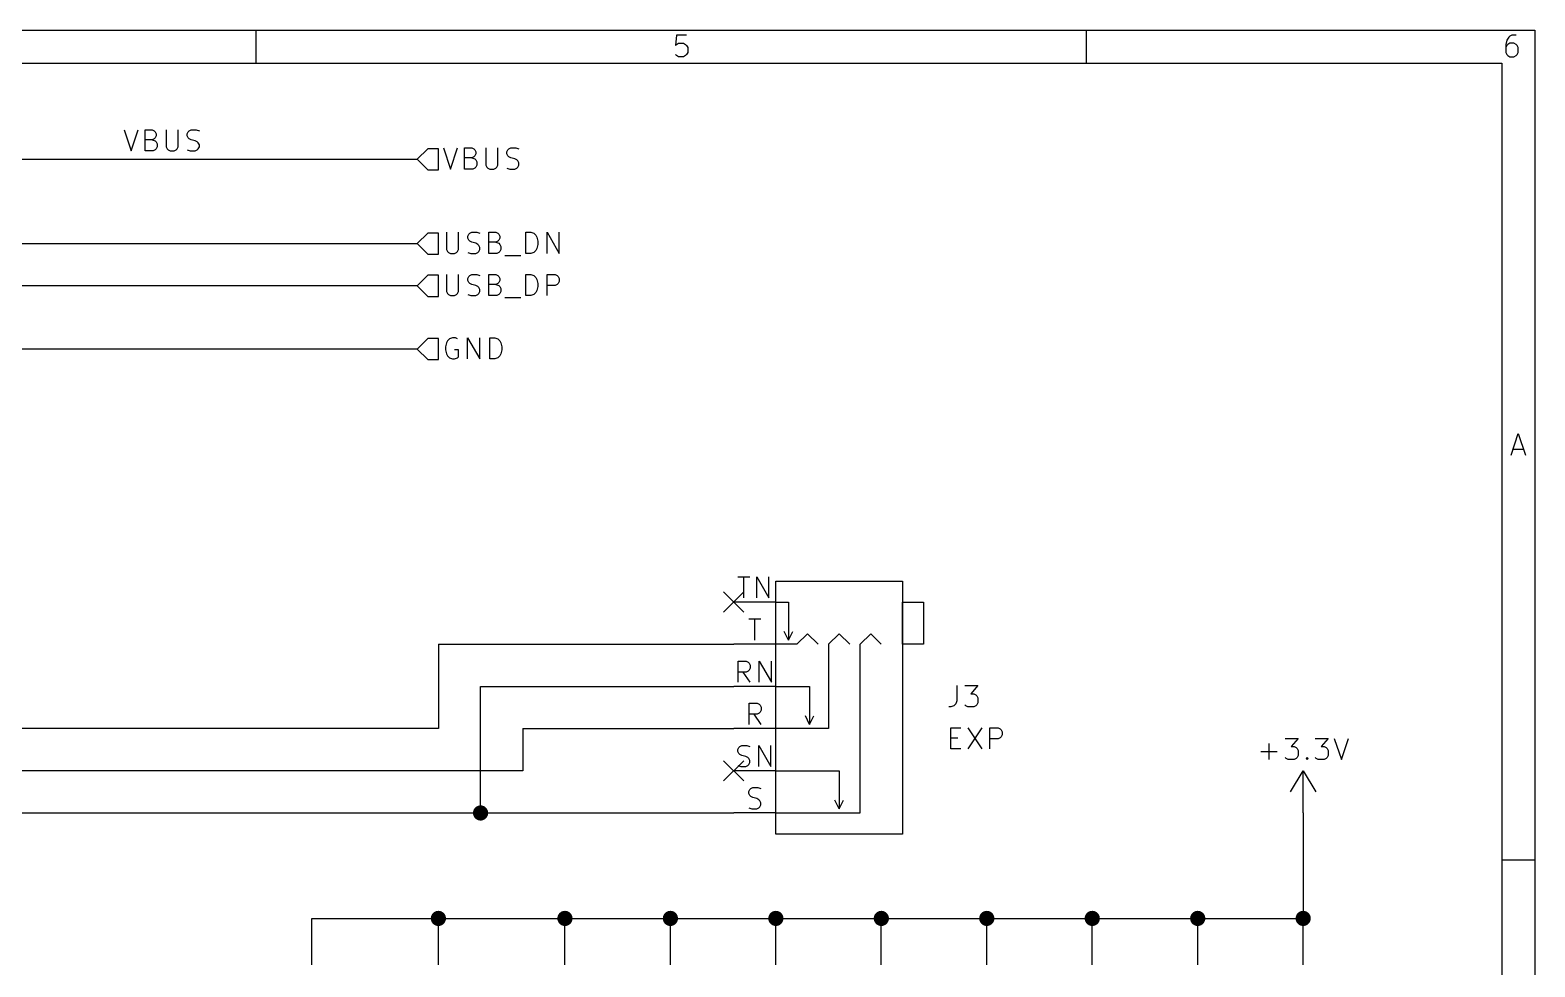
# Model space of a CAD drawing. Extents: x 0.4 to 11.3, y -7.9 to -0.4.
# Drawn here: x 7.732 to 11.299, y -2.615 to -0.394 of the extents above; entities that cross this region are included whole.
import ezdxf

# ---------------------------------------------------------------- set-up
doc = ezdxf.new("R2010")
doc.units = 0
doc.header["$MEASUREMENT"] = 0
for name, color, linetype in [('BLUE2', 5, 'CONTINUOUS'), ('BROWN2', 54, 'CONTINUOUS'), ('CYAN2', 4, 'CONTINUOUS'), ('GRAY1', 251, 'CONTINUOUS'), ('GREEN3', 91, 'CONTINUOUS'), ('LYELLOW', 51, 'CONTINUOUS'), ('RED2', 1, 'CONTINUOUS'), ('RED3', 11, 'CONTINUOUS')]:
    doc.layers.add(name, color=color, linetype=linetype)

msp = doc.modelspace()

# ---------------------------------------------------------------- linework, layer by layer
at = {"layer": 'BLUE2', "linetype": 'CONTINUOUS'}
for p, q in [((9.376, -1.726), (9.424, -1.774)), ((9.424, -1.726), (9.376, -1.774)), ((9.376, -2.126), (9.424, -2.174)), ((9.424, -2.126), (9.376, -2.174))]:
    msp.add_line(p, q, dxfattribs=at)
at = {"layer": 'BROWN2', "linetype": 'CONTINUOUS'}
for p, q in [((8.675, -0.675), (8.65, -0.7)), ((8.7, -0.675), (8.675, -0.675)), ((8.7, -0.725), (8.7, -0.675)), ((8.71226, -0.67313), (8.72893, -0.72313)), ((8.72893, -0.72313), (8.74559, -0.67313)), ((8.76226, -0.72313), (8.76226, -0.67313)), ((8.76226, -0.67313), (8.77893, -0.67313)), ((8.77893, -0.67313), (8.78369, -0.675512)), ((8.78369, -0.675512), (8.78607, -0.677894)), ((8.81226, -0.67313), (8.81226, -0.713606)), ((8.84083, -0.713606), (8.84083, -0.67313)), ((8.86464, -0.677894), (8.86702, -0.675512)), ((8.86702, -0.675512), (8.87179, -0.67313)), ((8.87179, -0.67313), (8.88369, -0.67313)), ((8.88369, -0.67313), (8.89083, -0.675512)), ((8.65, -0.7), (8.675, -0.725)), ((8.77893, -0.696941), (8.76226, -0.696941)), ((8.78369, -0.694559), (8.77893, -0.696941)), ((8.77893, -0.696941), (8.78607, -0.699323)), ((8.78607, -0.692177), (8.78369, -0.694559)), ((8.78607, -0.677894), (8.78845, -0.682654)), ((8.78845, -0.687417), (8.78607, -0.692177)), ((8.78607, -0.699323), (8.78845, -0.701701)), ((8.78845, -0.682654), (8.78845, -0.687417)), ((8.78845, -0.701701), (8.79083, -0.706465)), ((8.79083, -0.706465), (8.79083, -0.713606)), ((8.86226, -0.682654), (8.86464, -0.677894)), ((8.86226, -0.687417), (8.86226, -0.682654)), ((8.86464, -0.692177), (8.86226, -0.687417)), ((8.86702, -0.694559), (8.86464, -0.692177)), ((8.87179, -0.696941), (8.86702, -0.694559)), ((8.88131, -0.699323), (8.87179, -0.696941)), ((8.88607, -0.701701), (8.88131, -0.699323)), ((8.88845, -0.704083), (8.88607, -0.701701)), ((8.89083, -0.708846), (8.88845, -0.704083)), ((8.89083, -0.713606), (8.89083, -0.708846)), ((8.675, -0.725), (8.7, -0.725)), ((8.78131, -0.72313), (8.76226, -0.72313)), ((8.78607, -0.720752), (8.78131, -0.72313)), ((8.78845, -0.71837), (8.78607, -0.720752)), ((8.79083, -0.713606), (8.78845, -0.71837)), ((8.81226, -0.713606), (8.81464, -0.71837)), ((8.81464, -0.71837), (8.81702, -0.720752)), ((8.81702, -0.720752), (8.82178, -0.72313)), ((8.82178, -0.72313), (8.83131, -0.72313)), ((8.83131, -0.72313), (8.83607, -0.720752)), ((8.83607, -0.720752), (8.83845, -0.71837)), ((8.83845, -0.71837), (8.84083, -0.713606)), ((8.86226, -0.720752), (8.86941, -0.72313)), ((8.86941, -0.72313), (8.88131, -0.72313)), ((8.88131, -0.72313), (8.88607, -0.720752)), ((8.88607, -0.720752), (8.88845, -0.71837)), ((8.88845, -0.71837), (8.89083, -0.713606)), ((8.675, -0.875), (8.65, -0.9)), ((8.7, -0.875), (8.675, -0.875)), ((8.7, -0.925), (8.7, -0.875)), ((8.7194, -0.87313), (8.7194, -0.913606)), ((8.74797, -0.913606), (8.74797, -0.87313)), ((8.76941, -0.882654), (8.77178, -0.877894)), ((8.76941, -0.887417), (8.76941, -0.882654)), ((8.77178, -0.892177), (8.76941, -0.887417)), ((8.77178, -0.877894), (8.77417, -0.875512)), ((8.77417, -0.875512), (8.77893, -0.87313)), ((8.77893, -0.87313), (8.79083, -0.87313)), ((8.79083, -0.87313), (8.79798, -0.875512)), ((8.8194, -0.92313), (8.8194, -0.87313)), ((8.8194, -0.87313), (8.83607, -0.87313)), ((8.83607, -0.87313), (8.84083, -0.875512)), ((8.84083, -0.875512), (8.84321, -0.877894)), ((8.84321, -0.877894), (8.84559, -0.882654)), ((8.84559, -0.887417), (8.84321, -0.892177)), ((8.84559, -0.882654), (8.84559, -0.887417)), ((8.9075, -0.92313), (8.9075, -0.87313)), ((8.9075, -0.87313), (8.9194, -0.87313)), ((8.9194, -0.87313), (8.92654, -0.875512)), ((8.92654, -0.875512), (8.93131, -0.880276)), ((8.93131, -0.880276), (8.93369, -0.885035)), ((8.93369, -0.885035), (8.93607, -0.894559)), ((8.9575, -0.92313), (8.9575, -0.87313)), ((8.9575, -0.87313), (8.98607, -0.92313)), ((8.98607, -0.92313), (8.98607, -0.87313)), ((8.65, -0.9), (8.675, -0.925)), ((8.675, -0.925), (8.7, -0.925)), ((8.7194, -0.913606), (8.72178, -0.91837)), ((8.72178, -0.91837), (8.72417, -0.920752)), ((8.72417, -0.920752), (8.72893, -0.92313)), ((8.72893, -0.92313), (8.73845, -0.92313)), ((8.73845, -0.92313), (8.74321, -0.920752)), ((8.74321, -0.920752), (8.74559, -0.91837)), ((8.74559, -0.91837), (8.74797, -0.913606)), ((8.76941, -0.920752), (8.77655, -0.92313)), ((8.77417, -0.894559), (8.77178, -0.892177)), ((8.77893, -0.896941), (8.77417, -0.894559)), ((8.77655, -0.92313), (8.78845, -0.92313)), ((8.78845, -0.899323), (8.77893, -0.896941)), ((8.79321, -0.901701), (8.78845, -0.899323)), ((8.78845, -0.92313), (8.79321, -0.920752)), ((8.79559, -0.904083), (8.79321, -0.901701)), ((8.79321, -0.920752), (8.79559, -0.91837)), ((8.79798, -0.908846), (8.79559, -0.904083)), ((8.79559, -0.91837), (8.79798, -0.913606)), ((8.79798, -0.913606), (8.79798, -0.908846)), ((8.83607, -0.896941), (8.8194, -0.896941)), ((8.83845, -0.92313), (8.8194, -0.92313)), ((8.84083, -0.894559), (8.83607, -0.896941)), ((8.83607, -0.896941), (8.84321, -0.899323)), ((8.84321, -0.920752), (8.83845, -0.92313)), ((8.84321, -0.892177), (8.84083, -0.894559)), ((8.84321, -0.899323), (8.84559, -0.901701)), ((8.84559, -0.91837), (8.84321, -0.920752)), ((8.84559, -0.901701), (8.84797, -0.906465)), ((8.84797, -0.913606), (8.84559, -0.91837)), ((8.84797, -0.906465), (8.84797, -0.913606)), ((8.9194, -0.92313), (8.9075, -0.92313)), ((8.92654, -0.920752), (8.9194, -0.92313)), ((8.93131, -0.915988), (8.92654, -0.920752)), ((8.93369, -0.911224), (8.93131, -0.915988)), ((8.93607, -0.901701), (8.93369, -0.911224)), ((8.93607, -0.894559), (8.93607, -0.901701)), ((8.8575, -0.927894), (8.89559, -0.927894)), ((8.675, -0.975), (8.65, -1)), ((8.7, -0.975), (8.675, -0.975)), ((8.7, -1.025), (8.7, -0.975)), ((8.7194, -0.97313), (8.7194, -1.01361)), ((8.74797, -1.01361), (8.74797, -0.97313)), ((8.76941, -0.982654), (8.77178, -0.977894)), ((8.76941, -0.987417), (8.76941, -0.982654)), ((8.77178, -0.992177), (8.76941, -0.987417)), ((8.77178, -0.977894), (8.77417, -0.975512)), ((8.77417, -0.994559), (8.77178, -0.992177)), ((8.77417, -0.975512), (8.77893, -0.97313)), ((8.77893, -0.996941), (8.77417, -0.994559)), ((8.77893, -0.97313), (8.79083, -0.97313)), ((8.78845, -0.999323), (8.77893, -0.996941)), ((8.79083, -0.97313), (8.79798, -0.975512)), ((8.8194, -1.02313), (8.8194, -0.97313)), ((8.8194, -0.97313), (8.83607, -0.97313)), ((8.83607, -0.996941), (8.8194, -0.996941)), ((8.83607, -0.97313), (8.84083, -0.975512)), ((8.84083, -0.994559), (8.83607, -0.996941)), ((8.83607, -0.996941), (8.84321, -0.999323)), ((8.84083, -0.975512), (8.84321, -0.977894)), ((8.84321, -0.992177), (8.84083, -0.994559)), ((8.84321, -0.977894), (8.84559, -0.982654)), ((8.84559, -0.987417), (8.84321, -0.992177)), ((8.84559, -0.982654), (8.84559, -0.987417)), ((8.9075, -1.02313), (8.9075, -0.97313)), ((8.9075, -0.97313), (8.9194, -0.97313)), ((8.9194, -0.97313), (8.92654, -0.975512)), ((8.92654, -0.975512), (8.93131, -0.980276)), ((8.93131, -0.980276), (8.93369, -0.985035)), ((8.93369, -0.985035), (8.93607, -0.994559)), ((8.93607, -0.994559), (8.93607, -1.0017)), ((8.9575, -1.02313), (8.9575, -0.97313)), ((8.9575, -0.97313), (8.97654, -0.97313)), ((8.97654, -0.97313), (8.98131, -0.975512)), ((8.98131, -0.996941), (8.97654, -0.999323)), ((8.98131, -0.975512), (8.98369, -0.977894)), ((8.98369, -0.994559), (8.98131, -0.996941)), ((8.98369, -0.977894), (8.98607, -0.982654)), ((8.98607, -0.989799), (8.98369, -0.994559)), ((8.98607, -0.982654), (8.98607, -0.989799)), ((8.65, -1), (8.675, -1.025)), ((8.675, -1.025), (8.7, -1.025)), ((8.7194, -1.01361), (8.72178, -1.01837)), ((8.72178, -1.01837), (8.72417, -1.02075)), ((8.72417, -1.02075), (8.72893, -1.02313)), ((8.72893, -1.02313), (8.73845, -1.02313)), ((8.73845, -1.02313), (8.74321, -1.02075)), ((8.74321, -1.02075), (8.74559, -1.01837)), ((8.74559, -1.01837), (8.74797, -1.01361)), ((8.76941, -1.02075), (8.77655, -1.02313)), ((8.77655, -1.02313), (8.78845, -1.02313)), ((8.79321, -1.0017), (8.78845, -0.999323)), ((8.78845, -1.02313), (8.79321, -1.02075)), ((8.79559, -1.00408), (8.79321, -1.0017)), ((8.79321, -1.02075), (8.79559, -1.01837)), ((8.79798, -1.00885), (8.79559, -1.00408)), ((8.79559, -1.01837), (8.79798, -1.01361)), ((8.79798, -1.01361), (8.79798, -1.00885)), ((8.83845, -1.02313), (8.8194, -1.02313)), ((8.84321, -1.02075), (8.83845, -1.02313)), ((8.84321, -0.999323), (8.84559, -1.0017)), ((8.84559, -1.01837), (8.84321, -1.02075)), ((8.84559, -1.0017), (8.84797, -1.00646)), ((8.84797, -1.01361), (8.84559, -1.01837)), ((8.84797, -1.00646), (8.84797, -1.01361)), ((8.8575, -1.02789), (8.89559, -1.02789)), ((8.9194, -1.02313), (8.9075, -1.02313)), ((8.92654, -1.02075), (8.9194, -1.02313)), ((8.93131, -1.01599), (8.92654, -1.02075)), ((8.93369, -1.01122), (8.93131, -1.01599)), ((8.93607, -1.0017), (8.93369, -1.01122)), ((8.97654, -0.999323), (8.9575, -0.999323)), ((8.675, -1.125), (8.65, -1.15)), ((8.7, -1.125), (8.675, -1.125)), ((8.7, -1.175), (8.7, -1.125)), ((8.7194, -1.13504), (8.71702, -1.14456)), ((8.72178, -1.13028), (8.7194, -1.13504)), ((8.72655, -1.12551), (8.72178, -1.13028)), ((8.73369, -1.12313), (8.72655, -1.12551)), ((8.74083, -1.12313), (8.73369, -1.12313)), ((8.74559, -1.12551), (8.74083, -1.12313)), ((8.7694, -1.17313), (8.7694, -1.12313)), ((8.7694, -1.12313), (8.79797, -1.17313)), ((8.79797, -1.17313), (8.79797, -1.12313)), ((8.82178, -1.17313), (8.82178, -1.12313)), ((8.82178, -1.12313), (8.83369, -1.12313)), ((8.83369, -1.12313), (8.84083, -1.12551)), ((8.84083, -1.12551), (8.84559, -1.13028)), ((8.84559, -1.13028), (8.84798, -1.13504)), ((8.84798, -1.13504), (8.85035, -1.14456)), ((8.65, -1.15), (8.675, -1.175)), ((8.675, -1.175), (8.7, -1.175)), ((8.71702, -1.14456), (8.71702, -1.1517)), ((8.71702, -1.1517), (8.7194, -1.16122)), ((8.7194, -1.16122), (8.72178, -1.16599)), ((8.72178, -1.16599), (8.72655, -1.17075)), ((8.72655, -1.17075), (8.73369, -1.17313)), ((8.73369, -1.17313), (8.73845, -1.17313)), ((8.74797, -1.1517), (8.73845, -1.1517)), ((8.73845, -1.17313), (8.74559, -1.17075)), ((8.74559, -1.17075), (8.74797, -1.16837)), ((8.74797, -1.16837), (8.74797, -1.1517)), ((8.83369, -1.17313), (8.82178, -1.17313)), ((8.84083, -1.17075), (8.83369, -1.17313)), ((8.84559, -1.16599), (8.84083, -1.17075)), ((8.84798, -1.16122), (8.84559, -1.16599)), ((8.85035, -1.1517), (8.84798, -1.16122)), ((8.85035, -1.14456), (8.85035, -1.1517))]:
    msp.add_line(p, q, dxfattribs=at)
at = {"layer": 'CYAN2', "linetype": 'CONTINUOUS'}
for p, q in [((9.929, -1.94813), (9.929, -1.98385)), ((9.94805, -1.94813), (9.979, -1.94813)), ((9.979, -1.94813), (9.96233, -1.96718)), ((9.92186, -1.99575), (9.91472, -1.99813)), ((9.92662, -1.99099), (9.92186, -1.99575)), ((9.929, -1.98385), (9.92662, -1.99099)), ((9.95043, -1.99575), (9.94805, -1.99337)), ((9.95519, -1.99813), (9.95043, -1.99575)), ((9.96233, -1.96718), (9.96948, -1.96718)), ((9.96948, -1.96718), (9.97424, -1.96956)), ((9.97424, -1.99575), (9.96948, -1.99813)), ((9.97424, -1.96956), (9.97662, -1.97194)), ((9.97662, -1.99337), (9.97424, -1.99575)), ((9.97662, -1.97194), (9.979, -1.9767)), ((9.979, -1.98861), (9.97662, -1.99337)), ((9.979, -1.9767), (9.979, -1.98861)), ((9.91472, -1.99813), (9.90996, -1.99813)), ((9.96948, -1.99813), (9.95519, -1.99813)), ((9.91472, -2.09813), (9.91472, -2.04813)), ((9.91472, -2.04813), (9.93853, -2.04813)), ((9.95519, -2.04813), (9.98852, -2.09813)), ((9.98852, -2.04813), (9.95519, -2.09813)), ((10.0076, -2.09813), (10.0076, -2.04813)), ((10.0076, -2.04813), (10.0266, -2.04813)), ((10.0266, -2.04813), (10.0314, -2.05051)), ((10.0314, -2.05051), (10.0338, -2.05289)), ((10.0338, -2.05289), (10.0361, -2.05765)), ((10.0361, -2.0648), (10.0338, -2.06956)), ((10.0361, -2.05765), (10.0361, -2.0648)), ((9.91472, -2.07194), (9.93139, -2.07194)), ((9.93853, -2.09813), (9.91472, -2.09813)), ((10.0266, -2.07432), (10.0076, -2.07432)), ((10.0314, -2.07194), (10.0266, -2.07432)), ((10.0338, -2.06956), (10.0314, -2.07194)), ((10.65, -2.10408), (10.6881, -2.10408)), ((10.669, -2.12313), (10.669, -2.08504)), ((10.7071, -2.07313), (10.7381, -2.07313)), ((10.7381, -2.07313), (10.7214, -2.09218)), ((10.7214, -2.09218), (10.7286, -2.09218)), ((10.7286, -2.09218), (10.7333, -2.09456)), ((10.7333, -2.09456), (10.7357, -2.09694)), ((10.7357, -2.09694), (10.7381, -2.1017)), ((10.7381, -2.1017), (10.7381, -2.11361)), ((10.7786, -2.07313), (10.8095, -2.07313)), ((10.8095, -2.07313), (10.7929, -2.09218)), ((10.7929, -2.09218), (10.8, -2.09218)), ((10.8, -2.09218), (10.8048, -2.09456)), ((10.8048, -2.09456), (10.8071, -2.09694)), ((10.8071, -2.09694), (10.8095, -2.1017)), ((10.8095, -2.1017), (10.8095, -2.11361)), ((10.8238, -2.07313), (10.8405, -2.12313)), ((10.8405, -2.12313), (10.8571, -2.07313)), ((10.7095, -2.12075), (10.7071, -2.11837)), ((10.7143, -2.12313), (10.7095, -2.12075)), ((10.7286, -2.12313), (10.7143, -2.12313)), ((10.7333, -2.12075), (10.7286, -2.12313)), ((10.7357, -2.11837), (10.7333, -2.12075)), ((10.7381, -2.11361), (10.7357, -2.11837)), ((10.7571, -2.12075), (10.7595, -2.11837)), ((10.7595, -2.12313), (10.7571, -2.12075)), ((10.7595, -2.11837), (10.7619, -2.12075)), ((10.7595, -2.11837), (10.7595, -2.12313)), ((10.7619, -2.12075), (10.7595, -2.12313)), ((10.781, -2.12075), (10.7786, -2.11837)), ((10.7857, -2.12313), (10.781, -2.12075)), ((10.8, -2.12313), (10.7857, -2.12313)), ((10.8048, -2.12075), (10.8, -2.12313)), ((10.8071, -2.11837), (10.8048, -2.12075)), ((10.8095, -2.11361), (10.8071, -2.11837))]:
    msp.add_line(p, q, dxfattribs=at)
at = {"layer": 'GRAY1', "linetype": 'CONTINUOUS'}
for p, q in [((7.95476, -0.630126), (7.97143, -0.680126)), ((7.97143, -0.680126), (7.98809, -0.630126)), ((8.00476, -0.680126), (8.00476, -0.630126)), ((8.00476, -0.630126), (8.02143, -0.630126)), ((8.02143, -0.630126), (8.02619, -0.632508)), ((8.02619, -0.632508), (8.02857, -0.63489)), ((8.02857, -0.63489), (8.03095, -0.63965)), ((8.03095, -0.63965), (8.03095, -0.644413)), ((8.05476, -0.630126), (8.05476, -0.670602)), ((8.08333, -0.670602), (8.08333, -0.630126)), ((8.10476, -0.63965), (8.10714, -0.63489)), ((8.10476, -0.644413), (8.10476, -0.63965)), ((8.10714, -0.63489), (8.10952, -0.632508)), ((8.10952, -0.632508), (8.11429, -0.630126)), ((8.11429, -0.630126), (8.12619, -0.630126)), ((8.12619, -0.630126), (8.13333, -0.632508)), ((8.02143, -0.653937), (8.00476, -0.653937)), ((8.02619, -0.651555), (8.02143, -0.653937)), ((8.02143, -0.653937), (8.02857, -0.656319)), ((8.02857, -0.677748), (8.02381, -0.680126)), ((8.02857, -0.649173), (8.02619, -0.651555)), ((8.03095, -0.644413), (8.02857, -0.649173)), ((8.02857, -0.656319), (8.03095, -0.658697)), ((8.03095, -0.675366), (8.02857, -0.677748)), ((8.03095, -0.658697), (8.03333, -0.663461)), ((8.03333, -0.670602), (8.03095, -0.675366)), ((8.03333, -0.663461), (8.03333, -0.670602)), ((8.05476, -0.670602), (8.05714, -0.675366)), ((8.05714, -0.675366), (8.05952, -0.677748)), ((8.05952, -0.677748), (8.06428, -0.680126)), ((8.07381, -0.680126), (8.07857, -0.677748)), ((8.07857, -0.677748), (8.08095, -0.675366)), ((8.08095, -0.675366), (8.08333, -0.670602)), ((8.10714, -0.649173), (8.10476, -0.644413)), ((8.10476, -0.677748), (8.11191, -0.680126)), ((8.10952, -0.651555), (8.10714, -0.649173)), ((8.11429, -0.653937), (8.10952, -0.651555)), ((8.12381, -0.656319), (8.11429, -0.653937)), ((8.12857, -0.658697), (8.12381, -0.656319)), ((8.12381, -0.680126), (8.12857, -0.677748)), ((8.13095, -0.661079), (8.12857, -0.658697)), ((8.12857, -0.677748), (8.13095, -0.675366)), ((8.13333, -0.665843), (8.13095, -0.661079)), ((8.13095, -0.675366), (8.13333, -0.670602)), ((8.13333, -0.670602), (8.13333, -0.665843)), ((8.02381, -0.680126), (8.00476, -0.680126)), ((8.06428, -0.680126), (8.07381, -0.680126)), ((8.11191, -0.680126), (8.12381, -0.680126))]:
    msp.add_line(p, q, dxfattribs=at)
at = {"layer": 'GREEN3', "linetype": 'CONTINUOUS'}
for p, q in [((6.65, -0.7), (8.65, -0.7)), ((7.25, -0.9), (8.65, -0.9)), ((8.65, -1), (7.25, -1)), ((8.65, -1.15), (7.05, -1.15)), ((8.7, -1.85), (9.4, -1.85)), ((8.7, -1.85), (8.7, -2.05)), ((8.8, -1.95), (9.4, -1.95)), ((8.8, -2.25), (8.8, -1.95)), ((8.7, -2.05), (6.3, -2.05)), ((8.9, -2.05), (9.4, -2.05)), ((8.9, -2.05), (8.9, -2.15)), ((8.9, -2.15), (6.3, -2.15)), ((6.3, -2.25), (8.8, -2.25)), ((8.8, -2.25), (9.4, -2.25)), ((10.75, -2.25), (10.75, -2.5)), ((8.4, -2.5), (8.7, -2.5)), ((8.7, -2.5), (9, -2.5)), ((9, -2.5), (9.25, -2.5)), ((9.25, -2.5), (9.5, -2.5)), ((9.5, -2.5), (9.75, -2.5)), ((9.75, -2.5), (10, -2.5)), ((10, -2.5), (10.25, -2.5)), ((10.25, -2.5), (10.5, -2.5)), ((10.5, -2.5), (10.75, -2.5))]:
    msp.add_line(p, q, dxfattribs=at)
at = {"layer": 'GREEN3', "const_width": 0.018}
for points in [[(8.791, -2.25, 1), (8.809, -2.25, 1)], [(8.691, -2.5, 1), (8.709, -2.5, 1)], [(8.991, -2.5, 1), (9.009, -2.5, 1)], [(9.241, -2.5, 1), (9.259, -2.5, 1)], [(9.491, -2.5, 1), (9.509, -2.5, 1)], [(9.741, -2.5, 1), (9.759, -2.5, 1)], [(9.991, -2.5, 1), (10.009, -2.5, 1)], [(10.241, -2.5, 1), (10.259, -2.5, 1)], [(10.491, -2.5, 1), (10.509, -2.5, 1)], [(10.741, -2.5, 1), (10.759, -2.5, 1)]]:
    msp.add_lwpolyline(points, format="xyb", close=True, dxfattribs=at)
at = {"layer": 'LYELLOW', "linetype": 'CONTINUOUS'}
for p, q in [((9.5, -2.3), (9.5, -1.7)), ((9.5, -1.7), (9.8, -1.7)), ((9.8, -1.7), (9.8, -2.3)), ((9.8, -2.3), (9.5, -2.3))]:
    msp.add_line(p, q, dxfattribs=at)
at = {"layer": 'RED2', "linetype": 'CONTINUOUS'}
for p, q in [((0.393701, -0.393701), (11.2993, -0.393701)), ((8.26772, -0.472441), (8.26772, -0.393701)), ((9.26415, -0.405571), (9.26172, -0.429941)), ((9.26172, -0.429941), (9.26415, -0.427504)), ((9.28852, -0.405571), (9.26415, -0.405571)), ((9.26415, -0.427504), (9.26903, -0.425067)), ((9.26903, -0.425067), (9.28121, -0.425067)), ((9.28121, -0.425067), (9.28609, -0.427504)), ((9.28609, -0.427504), (9.28852, -0.429941)), ((10.2362, -0.472441), (10.2362, -0.393701)), ((11.2327, -0.417756), (11.2302, -0.427504)), ((11.2302, -0.427504), (11.2302, -0.447)), ((11.2375, -0.410445), (11.2327, -0.417756)), ((11.2351, -0.427504), (11.2327, -0.429941)), ((11.24, -0.425067), (11.2351, -0.427504)), ((11.24, -0.408008), (11.2375, -0.410445)), ((11.2448, -0.405571), (11.24, -0.408008)), ((11.2497, -0.425067), (11.24, -0.425067)), ((11.2546, -0.405571), (11.2448, -0.405571)), ((11.2546, -0.427504), (11.2497, -0.425067)), ((11.257, -0.429941), (11.2546, -0.427504)), ((11.2993, -0.393701), (11.2993, -7.8743)), ((9.26415, -0.454315), (9.26172, -0.451874)), ((9.26903, -0.456752), (9.26415, -0.454315)), ((9.28121, -0.456752), (9.26903, -0.456752)), ((9.28609, -0.454315), (9.28121, -0.456752)), ((9.28852, -0.451874), (9.28609, -0.454315)), ((9.28852, -0.429941), (9.29096, -0.434815)), ((9.29096, -0.447), (9.28852, -0.451874)), ((9.29096, -0.434815), (9.29096, -0.447)), ((11.2327, -0.429941), (11.2302, -0.434815)), ((11.2302, -0.447), (11.2327, -0.451874)), ((11.2327, -0.451874), (11.2351, -0.454315)), ((11.2351, -0.454315), (11.24, -0.456752)), ((11.24, -0.456752), (11.2497, -0.456752)), ((11.2497, -0.456752), (11.2546, -0.454315)), ((11.2546, -0.454315), (11.257, -0.451874)), ((11.2595, -0.434815), (11.257, -0.429941)), ((11.257, -0.451874), (11.2595, -0.447)), ((11.2595, -0.447), (11.2595, -0.434815)), ((0.472441, -0.472441), (11.2206, -0.472441)), ((11.2206, -0.472441), (11.2206, -7.79556)), ((11.2429, -1.40163), (11.2599, -1.35045)), ((11.2599, -1.35045), (11.277, -1.40163)), ((11.2477, -1.38701), (11.2721, -1.38701)), ((9.5, -2.3), (9.5, -1.7)), ((9.5, -1.7), (9.8, -1.7)), ((9.8, -1.7), (9.8, -2.3)), ((9.5, -1.75), (9.4, -1.75)), ((9.5, -1.75), (9.53, -1.75)), ((9.53, -1.75), (9.53, -1.84)), ((9.8, -1.85), (9.8, -1.75)), ((9.8, -1.75), (9.85, -1.75)), ((9.85, -1.75), (9.85, -1.85)), ((9.5, -1.85), (9.4, -1.85)), ((9.55, -1.85), (9.5, -1.85)), ((9.53, -1.84), (9.52, -1.82)), ((9.53, -1.84), (9.54, -1.82)), ((9.575, -1.825), (9.55, -1.85)), ((9.6, -1.85), (9.575, -1.825)), ((9.65, -1.825), (9.625, -1.85)), ((9.625, -1.85), (9.625, -2.05)), ((9.675, -1.85), (9.65, -1.825)), ((9.7, -1.85), (9.725, -1.825)), ((9.7, -2.25), (9.7, -1.85)), ((9.725, -1.825), (9.75, -1.85)), ((9.85, -1.85), (9.8, -1.85)), ((9.5, -1.95), (9.4, -1.95)), ((9.5, -1.95), (9.58, -1.95)), ((9.58, -1.95), (9.58, -2.04)), ((9.58, -2.04), (9.57, -2.02)), ((9.58, -2.04), (9.59, -2.02)), ((9.5, -2.05), (9.4, -2.05)), ((9.625, -2.05), (9.5, -2.05)), ((9.5, -2.15), (9.4, -2.15)), ((9.5, -2.15), (9.65, -2.15)), ((9.65, -2.15), (9.65, -2.24)), ((10.72, -2.2), (10.75, -2.15)), ((10.75, -2.25), (10.75, -2.15)), ((10.75, -2.15), (10.78, -2.2)), ((9.65, -2.24), (9.64, -2.22)), ((9.65, -2.24), (9.66, -2.22)), ((9.5, -2.25), (9.4, -2.25)), ((9.5, -2.25), (9.7, -2.25)), ((9.8, -2.3), (9.5, -2.3)), ((11.2993, -2.3622), (11.2206, -2.3622)), ((8.4, -2.61), (8.4, -2.5)), ((8.4, -2.61), (8.4, -2.5)), ((8.7, -2.61), (8.7, -2.5)), ((8.7, -2.61), (8.7, -2.5)), ((9, -2.61), (9, -2.5)), ((9, -2.61), (9, -2.5)), ((9.25, -2.61), (9.25, -2.5)), ((9.25, -2.61), (9.25, -2.5)), ((9.5, -2.61), (9.5, -2.5)), ((9.5, -2.61), (9.5, -2.5)), ((9.75, -2.61), (9.75, -2.5)), ((9.75, -2.61), (9.75, -2.5)), ((10, -2.61), (10, -2.5)), ((10, -2.61), (10, -2.5)), ((10.25, -2.61), (10.25, -2.5)), ((10.25, -2.61), (10.25, -2.5)), ((10.5, -2.61), (10.5, -2.5)), ((10.5, -2.61), (10.5, -2.5)), ((10.75, -2.61), (10.75, -2.5)), ((10.75, -2.61), (10.75, -2.5))]:
    msp.add_line(p, q, dxfattribs=at)
at = {"layer": 'RED3', "linetype": 'CONTINUOUS'}
for p, q in [((9.40952, -1.68988), (9.43809, -1.68988)), ((9.42381, -1.73988), (9.42381, -1.68988)), ((9.45476, -1.73988), (9.45476, -1.68988)), ((9.45476, -1.68988), (9.48333, -1.73988)), ((9.48333, -1.73988), (9.48333, -1.68988)), ((9.43571, -1.78988), (9.46428, -1.78988)), ((9.45, -1.83988), (9.45, -1.78988)), ((9.41071, -1.93988), (9.41071, -1.88988)), ((9.41071, -1.88988), (9.42976, -1.88988)), ((9.42976, -1.88988), (9.43452, -1.89226)), ((9.46071, -1.93988), (9.46071, -1.88988)), ((9.46071, -1.88988), (9.48928, -1.93988)), ((9.48928, -1.93988), (9.48928, -1.88988)), ((9.42976, -1.91607), (9.41071, -1.91607)), ((9.43928, -1.93988), (9.42262, -1.91607)), ((9.43452, -1.91369), (9.42976, -1.91607)), ((9.43452, -1.89226), (9.43691, -1.89464)), ((9.43691, -1.91131), (9.43452, -1.91369)), ((9.43691, -1.89464), (9.43928, -1.8994)), ((9.43928, -1.90655), (9.43691, -1.91131)), ((9.43928, -1.8994), (9.43928, -1.90655)), ((9.4369, -2.03988), (9.4369, -1.98988)), ((9.4369, -1.98988), (9.45595, -1.98988)), ((9.45595, -1.98988), (9.46071, -1.99226)), ((9.46071, -1.99226), (9.46309, -1.99464)), ((9.46309, -1.99464), (9.46547, -1.9994)), ((9.45595, -2.01607), (9.4369, -2.01607)), ((9.46547, -2.03988), (9.44881, -2.01607)), ((9.46071, -2.01369), (9.45595, -2.01607)), ((9.46309, -2.01131), (9.46071, -2.01369)), ((9.46547, -2.00655), (9.46309, -2.01131)), ((9.46547, -1.9994), (9.46547, -2.00655)), ((9.40952, -2.0994), (9.4119, -2.09464)), ((9.40952, -2.10417), (9.40952, -2.0994)), ((9.4119, -2.10893), (9.40952, -2.10417)), ((9.4119, -2.09464), (9.41428, -2.09226)), ((9.41428, -2.09226), (9.41905, -2.08988)), ((9.41905, -2.08988), (9.43095, -2.08988)), ((9.43095, -2.08988), (9.43809, -2.09226)), ((9.45952, -2.13988), (9.45952, -2.08988)), ((9.45952, -2.08988), (9.48809, -2.13988)), ((9.48809, -2.13988), (9.48809, -2.08988)), ((9.40952, -2.1375), (9.41667, -2.13988)), ((9.41428, -2.11131), (9.4119, -2.10893)), ((9.41905, -2.11369), (9.41428, -2.11131)), ((9.41667, -2.13988), (9.42857, -2.13988)), ((9.42857, -2.11607), (9.41905, -2.11369)), ((9.43333, -2.11845), (9.42857, -2.11607)), ((9.42857, -2.13988), (9.43333, -2.1375)), ((9.43571, -2.12083), (9.43333, -2.11845)), ((9.43333, -2.1375), (9.43571, -2.13512)), ((9.43809, -2.12559), (9.43571, -2.12083)), ((9.43571, -2.13512), (9.43809, -2.13035)), ((9.43809, -2.13035), (9.43809, -2.12559)), ((9.43572, -2.1994), (9.43809, -2.19464)), ((9.43572, -2.20417), (9.43572, -2.1994)), ((9.43809, -2.20893), (9.43572, -2.20417)), ((9.43809, -2.19464), (9.44048, -2.19226)), ((9.44048, -2.21131), (9.43809, -2.20893)), ((9.44048, -2.19226), (9.44524, -2.18988)), ((9.44524, -2.21369), (9.44048, -2.21131)), ((9.44524, -2.18988), (9.45714, -2.18988)), ((9.45714, -2.18988), (9.46429, -2.19226)), ((9.43572, -2.2375), (9.44286, -2.23988)), ((9.44286, -2.23988), (9.45476, -2.23988)), ((9.45476, -2.21607), (9.44524, -2.21369)), ((9.45952, -2.21845), (9.45476, -2.21607)), ((9.45476, -2.23988), (9.45952, -2.2375)), ((9.46191, -2.22083), (9.45952, -2.21845)), ((9.45952, -2.2375), (9.46191, -2.23512)), ((9.46429, -2.22559), (9.46191, -2.22083)), ((9.46191, -2.23512), (9.46429, -2.23035)), ((9.46429, -2.23035), (9.46429, -2.22559))]:
    msp.add_line(p, q, dxfattribs=at)

doc.saveas('drawing.dxf')
